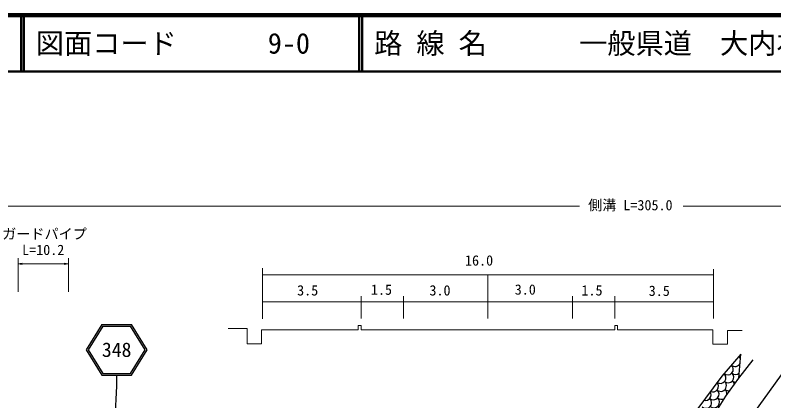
# Model space of a CAD drawing. Units: millimetres, scale not verified. Extents: x 40000 to 680000, y 20000 to 380000.
# Drawn here: x 116711 to 251270, y 311522 to 380000 of the extents above; entities that cross this region are included whole.
import ezdxf
from ezdxf.enums import TextEntityAlignment as Align

# ---------------------------------------------------------------- set-up
doc = ezdxf.new("R2010")
doc.units = ezdxf.units.MM
doc.header["$LTSCALE"] = 1000
for name, color, linetype, lineweight in [('M-BGD', 7, 'Continuous', 25), ('M-STR-HTXT', 7, 'Continuous', 13), ('M-STR-STRC', 7, 'Continuous', 25), ('M-TTL', 2, 'Continuous', 140), ('M-TTL-LINE', 7, 'Continuous', 50)]:
    doc.layers.add(name, color=color, linetype=linetype, lineweight=lineweight)
doc.layers.add('M-TTL-TXT', color=7, linetype='Continuous')
doc.styles.add('ＭＳ ゴシック', font='')
doc.styles.get('ＭＳ ゴシック').set_extended_font_data('MS Gothic')

# ---------------------------------------------------------------- blocks, each defined once
blk = doc.blocks.new('open_arrow')
at = {"color": 0, "linetype": 'Continuous', "lineweight": -2}
blk.add_lwpolyline([(7.5, 1.25), (0, 0), (7.5, -1.25)], dxfattribs=at)

msp = doc.modelspace()

# ---------------------------------------------------------------- linework, layer by layer
at = {"layer": 'M-BGD'}
msp.add_line((245054, 315551), (247600, 318782), dxfattribs=at)
msp.add_lwpolyline([(235396, 292377), (238561, 304476), (241277, 309988), (242742, 312331), (245054, 315551), (245428, 319815), (242037, 315925), (237640, 309907), (232046, 297394), (231061, 291784)], close=True, dxfattribs=at)
msp.add_lwpolyline([(253328, 317234), (245706, 306605), (243822, 300648), (242407, 292157)], dxfattribs=at)
for centre, radius, start, end in [((244396, 318631), 1000, 17.38829, 48.91972), ((245711, 320139), 1000, 228.91695, 250.33599), ((243082, 317124), 1000, 228.91834, 48.91834), ((244396, 318631), 1000, 228.91731, 332.5859), ((244493, 317220), 1000, 40.15811, 48.91873), ((245808, 318728), 1001, 228.92032, 236.7855), ((241768, 315616), 1000, 235.86305, 48.91812), ((243179, 315713), 1000, 228.91834, 48.91834), ((244493, 317220), 1000, 228.91771, 309.81493), ((241864, 314205), 1000, 228.91775, 48.91856), ((243275, 314302), 1000, 8.56905, 48.91731), ((244590, 315809), 1000, 228.91686, 266.19728), ((240454, 314109), 1000, 245.79154, 41.89989), ((241961, 312794), 1000, 349.57462, 48.91786), ((243275, 314302), 1000, 228.91818, 280.06294), ((239139, 312601), 1000, 256.10391, 31.58791), ((240550, 312698), 1000, 228.91834, 48.91834), ((239236, 311190), 1000, 228.91775, 48.91856), ((240647, 311287), 1000, 228.91877, 48.91791), ((241961, 312794), 1000, 228.9173, 303.1728)]:
    msp.add_arc(centre, radius, start, end, dxfattribs=at)
at = {"layer": 'M-STR-HTXT'}
for p, q in [((76043, 346075), (216779, 346075)), ((235206, 346075), (376066, 346075)), ((117213, 330863), (117213, 336863)), ((126154, 330863), (126154, 336863)), ((117213, 335863), (126154, 335863)), ((160569, 335072), (160569, 326090)), ((160563, 334892), (160563, 326126)), ((240563, 333892), (160563, 333892)), ((200563, 333892), (200563, 326126)), ((240563, 334892), (240563, 326126)), ((178063, 330126), (178063, 326126)), ((185563, 330126), (185563, 326126)), ((215563, 330126), (215563, 326126)), ((223063, 330126), (223063, 326126)), ((160569, 329126), (240563, 329126)), ((154518, 324361), (157849, 324361)), ((157849, 324361), (157849, 321663)), ((177563, 324901), (177563, 324151)), ((177563, 324901), (178063, 324901)), ((178063, 324901), (178063, 324151)), ((223063, 324901), (223063, 324151)), ((223063, 324901), (223563, 324901)), ((223563, 324901), (223563, 324151)), ((160422, 321663), (160422, 324151)), ((160422, 324151), (177563, 324151)), ((178063, 324151), (223063, 324151)), ((223563, 324151), (240437, 324151)), ((240437, 324151), (240437, 321578)), ((243051, 324024), (245666, 324024)), ((243051, 324024), (243051, 321578)), ((157849, 321663), (160422, 321663)), ((240437, 321578), (243051, 321578))]:
    msp.add_line(p, q, dxfattribs=at)
at = {"layer": 'M-STR-STRC'}
for p, q in [((132075, 325101), (129311, 320601)), ((132243, 324801), (129663, 320601)), ((132075, 325101), (137347, 325101)), ((132243, 324801), (137180, 324801)), ((139759, 320601), (137180, 324801)), ((140111, 320601), (137347, 325101)), ((129311, 320601), (132075, 316101)), ((129663, 320601), (132243, 316401)), ((137180, 316401), (139759, 320601)), ((137347, 316101), (140111, 320601)), ((132243, 316401), (137180, 316401)), ((132075, 316101), (137347, 316101)), ((134711, 316101), (134711, 314101)), ((134711, 314101), (132524, 278111))]:
    msp.add_line(p, q, dxfattribs=at)
at = {"layer": 'M-TTL'}
msp.add_line((680000, 380000), (40000, 380000), dxfattribs=at)
at = {"layer": 'M-TTL-LINE'}
for p, q in [((117750, 380000), (117750, 370000)), ((118250, 380000), (118250, 370000)), ((177750, 380000), (177750, 370000)), ((178250, 380000), (178250, 370000)), ((40000, 370000), (680000, 370000))]:
    msp.add_line(p, q, dxfattribs=at)

# ---------------------------------------------------------------- block references
at = {"layer": 'M-STR-HTXT', "xscale": 100, "yscale": 100}
msp.add_blockref('open_arrow', (117213, 335863), dxfattribs=at)
at = {"layer": 'M-STR-HTXT', "xscale": 100, "yscale": 100, "rotation": 180}
msp.add_blockref('open_arrow', (126154, 335863), dxfattribs=at)

# ---------------------------------------------------------------- texts
at = {"layer": 'M-STR-HTXT', "style": 'ＭＳ ゴシック'}
for s, p in [('側溝 L=305.0', (218332, 344810)), ('ガードパイプ', (114417, 339697)), ('16.0', (196495, 334988)), ('3.5', (166722, 329675)), ('1.5', (179807, 329799)), ('3.0', (190189, 329675)), ('3.0', (205317, 329822)), ('1.5', (217148, 329671)), ('3.5', (229079, 329601))]:
    msp.add_text(s, height=1833, dxfattribs=at).set_placement(p, align=Align.BOTTOM_LEFT)
msp.add_text('L=10.2', height=1833, dxfattribs=at).set_placement((121683, 336863), align=Align.BOTTOM_CENTER)
at = {"layer": 'M-STR-STRC', "style": 'ＭＳ ゴシック'}
msp.add_text('348', height=2566, dxfattribs=at).set_placement((134711, 320601), align=Align.MIDDLE_CENTER)
at = {"layer": 'M-TTL-TXT', "style": 'ＭＳ ゴシック'}
for s, p in [('図面コード', (120380, 375000)), ('9-0', (161521, 375000)), ('路 線 名', (180380, 375000)), ('一般県道\u3000大内右田線', (216734, 375000))]:
    msp.add_text(s, height=3666, dxfattribs=at).set_placement(p, align=Align.MIDDLE_LEFT)

doc.saveas('drawing.dxf')
